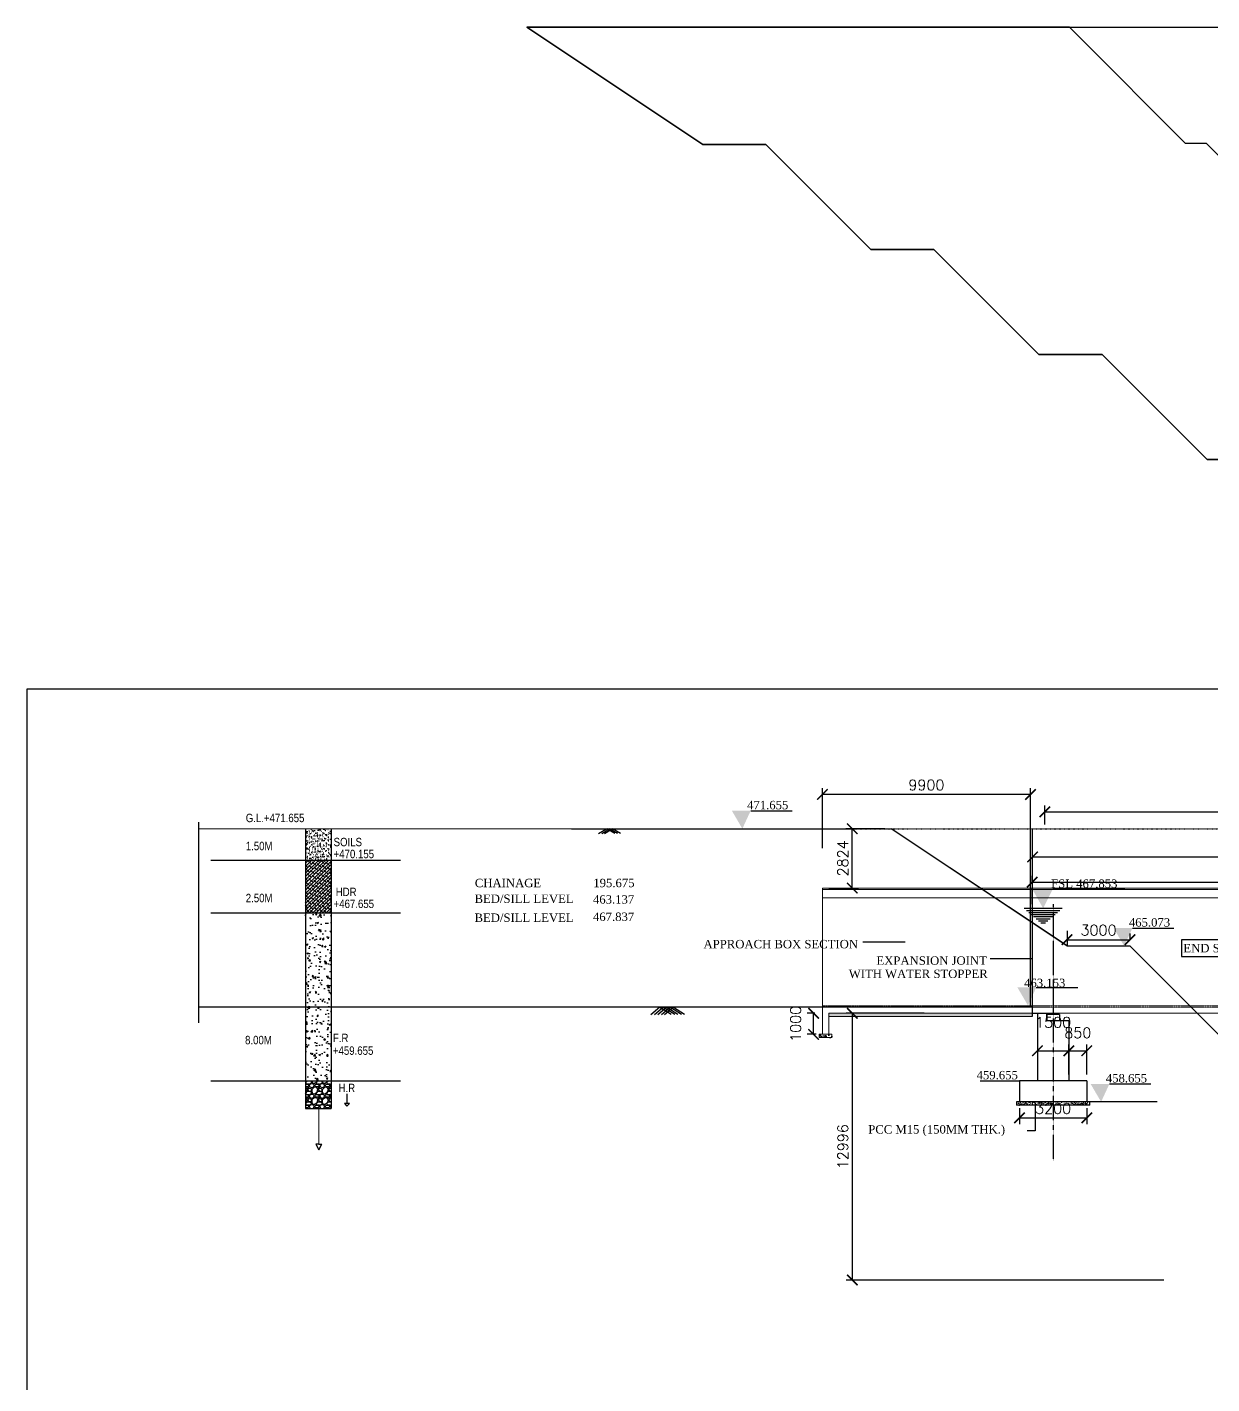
# Model space of a CAD drawing. Header units: inches. Extents: x -400915 to 515323, y 79868 to 577806.
# Drawn here: x -21365 to 35018, y 298895 to 363466 of the extents above; entities that cross this region are included whole.
import ezdxf

# ---------------------------------------------------------------- set-up
doc = ezdxf.new("R2010")
doc.units = ezdxf.units.IN
doc.header["$LTSCALE"] = 0.315
doc.header["$MEASUREMENT"] = 0
for name, pattern in [('ACAD_ISO03W100', [30, 12, -18]), ('CENTER', [50.8, 31.75, -6.35, 6.35, -6.35]), ('HIDDEN', [9.525, 6.35, -3.175])]:
    doc.linetypes.add(name, pattern=pattern)
doc.layers.get('0').update_dxf_attribs({"color": 9})
for name, color, linetype in [('CL', 5, 'CENTER'), ('exg canal', 253, 'Continuous'), ('NEW GROUND PROFILE', 6, 'Continuous'), ('rec', 7, 'Continuous'), ('stru', 2, 'Continuous')]:
    doc.layers.add(name, color=color, linetype=linetype)
for name, color, linetype, lineweight in [('crass barrier', 1, 'Continuous', 20), ('DIM', 1, 'Continuous', 20), ('RFC', 4, 'Continuous', 40), ('STRUC', 2, 'Continuous', 20)]:
    doc.layers.add(name, color=color, linetype=linetype, lineweight=lineweight)
doc.styles.add('arn', font='ARIALN.TTF')
doc.styles.add('ROMANS', font='ROMANS')
doc.styles.get("Standard").update_dxf_attribs({"font": 'romantic.ttf'})
doc.linetypes.add('ZIGZAG', pattern='A,0.00254,-5.08,[131,ltypeshp.shx,S=5.08,R=0,X=-5.08,Y=0],-10.16,[131,ltypeshp.shx,S=5.08,R=180,X=5.08,Y=0],-5.08', length=20.32254)
doc.dimstyles.new('75', dxfattribs={"dimscale": 0, "dimtxt": 2.5, "dimasz": 2.5, "dimexe": 1.5, "dimexo": 1.5, "dimgap": 1, "dimtad": 1, "dimdec": 0, "dimzin": 0, "dimdsep": 46, "dimtxsty": 'ROMANS', "dimblk": 'ARCHTICK', "dimcen": -0.75, "dimclrd": 1, "dimclre": 1, "dimclrt": 3, "dimadec": 0, "dimazin": 0, "dimtfac": 1, "dimtdec": 0, "dimtofl": 0, "dimtmove": 0, "dimatfit": 3, "dimfxl": 1, "dimtolj": 1, "dimtzin": 0, "dimarcsym": 0})
doc.dimstyles.new('kri', dxfattribs={"dimtxt": 150, "dimasz": 125, "dimexe": 0.18, "dimexo": 0.0625, "dimgap": 0.09, "dimtad": 1, "dimdec": 0, "dimrnd": 1, "dimzin": 0, "dimdsep": 46, "dimtxsty": 'Standard', "dimblk": 'OBLIQUE', "dimcen": 0.09, "dimclrd": 1, "dimclre": 5, "dimclrt": 3, "dimadec": 0, "dimazin": 0, "dimtfac": 1, "dimtdec": 0, "dimtofl": 0, "dimtmove": 2, "dimatfit": 3, "dimfxl": 1, "dimtolj": 1, "dimtzin": 0, "dimarcsym": 0})

# ---------------------------------------------------------------- blocks, each defined once
blk = doc.blocks.new('_ArchTick')
at = {"layer": 'crass barrier', "color": 0, "const_width": 0.15}
blk.add_lwpolyline([(-0.5, -0.5), (0.5, 0.5)], dxfattribs=at)
blk = doc.blocks.new('*D78')
at = {"layer": 'Defpoints', "color": 0, "linetype": 'Continuous', "transparency": 16777216}
for p in [(54234, 326119), (54234, 325647), (27072, 325217)]:
    blk.add_point(p, dxfattribs=at)
at = {"layer": 'STRUC', "color": 1, "linetype": 'Continuous', "lineweight": -2, "transparency": 16777216}
for p, q in [((27072, 325517), (27072, 326419)), ((27072, 326119), (54234, 326119)), ((54234, 325947), (54234, 326419))]:
    blk.add_line(p, q, dxfattribs=at)
at = {"layer": 'STRUC', "color": 1, "linetype": 'Continuous', "lineweight": -2, "transparency": 16777216, "xscale": 500, "yscale": 500, "zscale": 500, "rotation": 180}
blk.add_blockref('_ArchTick', (27072, 326119), dxfattribs=at)
at = {"layer": 'STRUC', "color": 1, "linetype": 'Continuous', "lineweight": -2, "transparency": 16777216, "xscale": 500, "yscale": 500, "zscale": 500}
blk.add_blockref('_ArchTick', (54234, 326119), dxfattribs=at)
at = {"layer": 'STRUC', "color": 3, "linetype": 'Continuous', "transparency": 16777216, "insert": (40653, 326569), "char_height": 500, "attachment_point": 5, "style": 'ROMANS'}
blk.add_mtext('\\A1;27162', dxfattribs=at)
blk = doc.blocks.new('*D81')
at = {"layer": 'Defpoints', "color": 0, "linetype": 'Continuous', "transparency": 16777216}
for p in [(49984, 323972), (26484, 323129), (49984, 323129)]:
    blk.add_point(p, dxfattribs=at)
at = {"layer": 'STRUC', "color": 1, "linetype": 'Continuous', "lineweight": -2, "transparency": 16777216}
for p, q in [((26484, 323429), (26484, 324272)), ((49984, 323429), (49984, 324272)), ((26484, 323972), (49984, 323972))]:
    blk.add_line(p, q, dxfattribs=at)
at = {"layer": 'STRUC', "color": 1, "linetype": 'Continuous', "lineweight": -2, "transparency": 16777216, "xscale": 500, "yscale": 500, "zscale": 500, "rotation": 180}
blk.add_blockref('_ArchTick', (26484, 323972), dxfattribs=at)
at = {"layer": 'STRUC', "color": 1, "linetype": 'Continuous', "lineweight": -2, "transparency": 16777216, "xscale": 500, "yscale": 500, "zscale": 500}
blk.add_blockref('_ArchTick', (49984, 323972), dxfattribs=at)
at = {"layer": 'STRUC', "color": 3, "linetype": 'Continuous', "transparency": 16777216, "insert": (38234, 324422), "char_height": 500, "attachment_point": 5, "style": 'ROMANS'}
blk.add_mtext('\\A1;23500', dxfattribs=at)
blk = doc.blocks.new('*D103')
at = {"layer": 'Defpoints', "color": 0, "linetype": 'Continuous', "transparency": 16777216}
for p in [(21624, 316530), (17906, 303834), (33036, 303834)]:
    blk.add_point(p, dxfattribs=at)
at = {"layer": 'STRUC', "color": 1, "linetype": 'Continuous', "lineweight": -2, "transparency": 16777216}
for p, q in [((21324, 316530), (17606, 316530)), ((17906, 316530), (17906, 303834)), ((32736, 303834), (17606, 303834))]:
    blk.add_line(p, q, dxfattribs=at)
at = {"layer": 'STRUC', "color": 1, "linetype": 'Continuous', "lineweight": -2, "transparency": 16777216, "xscale": 500, "yscale": 500, "zscale": 500}
for p, rotation in [((17906, 316530), 90), ((17906, 303834), 270)]:
    blk.add_blockref('_ArchTick', p, dxfattribs=dict(at, rotation=rotation))
at = {"layer": 'STRUC', "color": 3, "linetype": 'Continuous', "transparency": 16777216, "insert": (17456, 310182), "char_height": 500, "attachment_point": 5, "rotation": 90, "style": 'ROMANS'}
blk.add_mtext('\\A1;12996', dxfattribs=at)
blk = doc.blocks.new('_Oblique')
at = {"color": 0, "linetype": 'ByBlock', "lineweight": -2}
blk.add_line((-0.5, -0.5), (0.5, 0.5), dxfattribs=at)
blk = doc.blocks.new('*D111')
at = {"layer": 'Defpoints', "color": 0, "linetype": 'Continuous', "transparency": 16777216}
for p in [(26464, 322430), (50004, 322768), (50004, 322430)]:
    blk.add_point(p, dxfattribs=at)
at = {"layer": 'STRUC', "color": 1, "linetype": 'Continuous', "lineweight": -2, "transparency": 16777216}
for p, q in [((26464, 322730), (26464, 323068)), ((50004, 322730), (50004, 323068)), ((26464, 322768), (50004, 322768))]:
    blk.add_line(p, q, dxfattribs=at)
at = {"layer": 'STRUC', "color": 1, "linetype": 'Continuous', "lineweight": -2, "transparency": 16777216, "xscale": 500, "yscale": 500, "zscale": 500, "rotation": 180}
blk.add_blockref('_ArchTick', (26464, 322768), dxfattribs=at)
at = {"layer": 'STRUC', "color": 1, "linetype": 'Continuous', "lineweight": -2, "transparency": 16777216, "xscale": 500, "yscale": 500, "zscale": 500}
blk.add_blockref('_ArchTick', (50004, 322768), dxfattribs=at)
at = {"layer": 'STRUC', "color": 3, "linetype": 'Continuous', "transparency": 16777216, "insert": (54027, 323101), "char_height": 500, "attachment_point": 5, "style": 'ROMANS'}
blk.add_mtext('\\A1;EXPANSION JOINT \\PWITH WATER STOPER', dxfattribs=at)
blk = doc.blocks.new('*D91')
at = {"layer": 'Defpoints', "color": 0, "linetype": 'Continuous', "transparency": 16777216}
for p in [(28124, 320754), (31124, 320034), (31124, 319734)]:
    blk.add_point(p, dxfattribs=at)
at = {"layer": 'STRUC', "color": 1, "linetype": 'Continuous', "lineweight": -2, "transparency": 16777216}
for p, q in [((28124, 320454), (28124, 319734)), ((31124, 320034), (31124, 320334)), ((28124, 320034), (31124, 320034))]:
    blk.add_line(p, q, dxfattribs=at)
at = {"layer": 'STRUC', "color": 1, "linetype": 'Continuous', "lineweight": -2, "transparency": 16777216, "xscale": 500, "yscale": 500, "zscale": 500, "rotation": 180}
blk.add_blockref('_ArchTick', (28124, 320034), dxfattribs=at)
at = {"layer": 'STRUC', "color": 1, "linetype": 'Continuous', "lineweight": -2, "transparency": 16777216, "xscale": 500, "yscale": 500, "zscale": 500}
blk.add_blockref('_ArchTick', (31124, 320034), dxfattribs=at)
at = {"layer": 'STRUC', "color": 3, "linetype": 'Continuous', "transparency": 16777216, "insert": (29624, 320484), "char_height": 500, "attachment_point": 5, "style": 'ROMANS'}
blk.add_mtext('\\A1;3000', dxfattribs=at)
blk = doc.blocks.new('*D107')
at = {"layer": 'Defpoints', "color": 0, "linetype": 'Continuous', "transparency": 16777216}
for p in [(16061, 316530), (16423, 316530), (16484, 315530)]:
    blk.add_point(p, dxfattribs=at)
at = {"layer": 'STRUC', "color": 1, "linetype": 'Continuous', "lineweight": -2, "transparency": 16777216}
for p, q in [((16123, 316530), (15761, 316530)), ((16061, 315530), (16061, 316530)), ((16184, 315530), (15761, 315530))]:
    blk.add_line(p, q, dxfattribs=at)
at = {"layer": 'STRUC', "color": 1, "linetype": 'Continuous', "lineweight": -2, "transparency": 16777216, "xscale": 500, "yscale": 500, "zscale": 500}
for p, rotation in [((16061, 316530), 90), ((16061, 315530), 270)]:
    blk.add_blockref('_ArchTick', p, dxfattribs=dict(at, rotation=rotation))
at = {"layer": 'STRUC', "color": 3, "linetype": 'Continuous', "transparency": 16777216, "insert": (15211, 316030), "char_height": 500, "attachment_point": 5, "rotation": 90, "style": 'ROMANS'}
blk.add_mtext('\\A1;1000', dxfattribs=at)
blk = doc.blocks.new('*D114')
at = {"layer": 'Defpoints', "color": 0, "linetype": 'Continuous', "transparency": 16777216}
for p in [(17902, 325316), (19751, 325316), (16484, 322492)]:
    blk.add_point(p, dxfattribs=at)
at = {"layer": 'STRUC', "color": 1, "linetype": 'Continuous', "lineweight": -2, "transparency": 16777216}
for p, q in [((19451, 325316), (17602, 325316)), ((17902, 322492), (17902, 325316)), ((16784, 322492), (18202, 322492))]:
    blk.add_line(p, q, dxfattribs=at)
at = {"layer": 'STRUC', "color": 1, "linetype": 'Continuous', "lineweight": -2, "transparency": 16777216, "xscale": 500, "yscale": 500, "zscale": 500}
for p, rotation in [((17902, 325316), 90), ((17902, 322492), 270)]:
    blk.add_blockref('_ArchTick', p, dxfattribs=dict(at, rotation=rotation))
at = {"layer": 'STRUC', "color": 3, "linetype": 'Continuous', "transparency": 16777216, "insert": (17452, 323904), "char_height": 500, "attachment_point": 5, "rotation": 90, "style": 'ROMANS'}
blk.add_mtext('\\A1;2824', dxfattribs=at)
blk = doc.blocks.new('*D152')
at = {"layer": 'Defpoints', "color": 0, "linetype": 'Continuous', "transparency": 16777216}
for p in [(16484, 326947), (16484, 324089), (26384, 316530)]:
    blk.add_point(p, dxfattribs=at)
at = {"layer": 'STRUC', "color": 1, "linetype": 'Continuous', "lineweight": -2, "transparency": 16777216}
for p, q in [((16484, 324389), (16484, 327247)), ((26384, 326947), (16484, 326947)), ((26384, 316830), (26384, 327247))]:
    blk.add_line(p, q, dxfattribs=at)
at = {"layer": 'STRUC', "color": 1, "linetype": 'Continuous', "lineweight": -2, "transparency": 16777216, "xscale": 500, "yscale": 500, "zscale": 500, "rotation": 180}
blk.add_blockref('_ArchTick', (16484, 326947), dxfattribs=at)
at = {"layer": 'STRUC', "color": 1, "linetype": 'Continuous', "lineweight": -2, "transparency": 16777216, "xscale": 500, "yscale": 500, "zscale": 500}
blk.add_blockref('_ArchTick', (26384, 326947), dxfattribs=at)
at = {"layer": 'STRUC', "color": 3, "linetype": 'Continuous', "transparency": 16777216, "insert": (21434, 327397), "char_height": 500, "attachment_point": 5, "style": 'ROMANS'}
blk.add_mtext('\\A1;9900', dxfattribs=at)
blk = doc.blocks.new('*D158')
at = {"layer": 'Defpoints', "color": 0, "linetype": 'Continuous', "transparency": 16777216}
for p in [(25864, 312316), (29064, 312316), (29064, 311553)]:
    blk.add_point(p, dxfattribs=at)
at = {"layer": 'STRUC', "color": 1, "linetype": 'Continuous', "lineweight": -2, "transparency": 16777216}
for p, q in [((25864, 312016), (25864, 311253)), ((29064, 312016), (29064, 311253)), ((25864, 311553), (29064, 311553))]:
    blk.add_line(p, q, dxfattribs=at)
at = {"layer": 'STRUC', "color": 1, "linetype": 'Continuous', "lineweight": -2, "transparency": 16777216, "xscale": 500, "yscale": 500, "zscale": 500, "rotation": 180}
blk.add_blockref('_ArchTick', (25864, 311553), dxfattribs=at)
at = {"layer": 'STRUC', "color": 1, "linetype": 'Continuous', "lineweight": -2, "transparency": 16777216, "xscale": 500, "yscale": 500, "zscale": 500}
blk.add_blockref('_ArchTick', (29064, 311553), dxfattribs=at)
at = {"layer": 'STRUC', "color": 3, "linetype": 'Continuous', "transparency": 16777216, "insert": (27464, 312003), "char_height": 500, "attachment_point": 5, "style": 'ROMANS'}
blk.add_mtext('\\A1;3200', dxfattribs=at)
blk = doc.blocks.new('*D159')
at = {"layer": 'Defpoints', "color": 0, "linetype": 'Continuous', "transparency": 16777216}
for p in [(26714, 314922), (28214, 314748), (28214, 314748)]:
    blk.add_point(p, dxfattribs=at)
at = {"layer": 'STRUC', "color": 1, "linetype": 'Continuous', "lineweight": -2, "transparency": 16777216}
for p, q in [((26714, 314748), (28214, 314748)), ((26714, 314622), (26714, 314448))]:
    blk.add_line(p, q, dxfattribs=at)
at = {"layer": 'STRUC', "color": 1, "linetype": 'Continuous', "lineweight": -2, "transparency": 16777216, "xscale": 500, "yscale": 500, "zscale": 500, "rotation": 180}
blk.add_blockref('_ArchTick', (26714, 314748), dxfattribs=at)
at = {"layer": 'STRUC', "color": 1, "linetype": 'Continuous', "lineweight": -2, "transparency": 16777216, "xscale": 500, "yscale": 500, "zscale": 500}
blk.add_blockref('_ArchTick', (28214, 314748), dxfattribs=at)
at = {"layer": 'STRUC', "color": 3, "linetype": 'Continuous', "transparency": 16777216, "insert": (27464, 316098), "char_height": 500, "attachment_point": 5, "style": 'ROMANS'}
blk.add_mtext('\\A1;1500', dxfattribs=at)
blk = doc.blocks.new('*D160')
at = {"layer": 'Defpoints', "color": 0, "linetype": 'Continuous', "transparency": 16777216}
for p in [(29064, 314748), (28214, 313316), (29064, 313316)]:
    blk.add_point(p, dxfattribs=at)
at = {"layer": 'STRUC', "color": 1, "linetype": 'Continuous', "lineweight": -2, "transparency": 16777216}
for p, q in [((28214, 313616), (28214, 315048)), ((28214, 314748), (29064, 314748)), ((29064, 313616), (29064, 315048))]:
    blk.add_line(p, q, dxfattribs=at)
at = {"layer": 'STRUC', "color": 1, "linetype": 'Continuous', "lineweight": -2, "transparency": 16777216, "xscale": 500, "yscale": 500, "zscale": 500, "rotation": 180}
blk.add_blockref('_ArchTick', (28214, 314748), dxfattribs=at)
at = {"layer": 'STRUC', "color": 1, "linetype": 'Continuous', "lineweight": -2, "transparency": 16777216, "xscale": 500, "yscale": 500, "zscale": 500}
blk.add_blockref('_ArchTick', (29064, 314748), dxfattribs=at)
at = {"layer": 'STRUC', "color": 3, "linetype": 'Continuous', "transparency": 16777216, "insert": (28639, 315598), "char_height": 500, "attachment_point": 5, "style": 'ROMANS'}
blk.add_mtext('\\A1;850', dxfattribs=at)

msp = doc.modelspace()

# ---------------------------------------------------------------- hatches: boundary and pattern name
at = {"layer": 'rec', "ltscale": 0.5}
h = msp.add_hatch(dxfattribs=at)
h.set_pattern_fill('AR-SAND', color=256, scale=100, style=0)
h.set_pattern_definition([(37.5, (-155324.15, 96591.52), (-6.29934, 192.68238), [0, -152, 0, -170, 0, -162.5]), (7.5, (-155324.15, 96591.52), (176.97767, 282.2146), [0, -82, 0, -137, 0, -52.5]), (327.5, (-155447.15, 96591.52), (311.41419, 0.56591), [0, -50, 0, -180, 0, -235]), (317.5, (-155447.15, 96591.52), (300.61266, 87.76756), [0, -25, 0, -118, 0, -135])])
h.paths.add_polyline_path([(-8112, 325316.2), (-8112, 323816.2), (-6895.4, 323816.2), (-6895.4, 325316.2)])
h = msp.add_hatch(dxfattribs=at)
h.set_pattern_fill('ANSI38', color=256, scale=900, style=0)
h.set_pattern_definition([(45, (-155324.15, 96591.52), (-79.549513, 79.549513), []), (135, (-155324.15, 96591.52), (-238.64854, 79.549513), [281.25, -168.75])])
h.paths.add_polyline_path([(-6895.4, 323816.2), (-8112, 323816.2), (-8112, 321316.2), (-6895.4, 321316.2)])
h = msp.add_hatch(dxfattribs=at)
h.set_pattern_fill('AR-CONC', color=256, scale=100, style=0)
h.set_pattern_definition([(50, (-155324.15, 96591.5), (717.2602, -62.7521), [75, -825]), (355, (-155324.15, 96591.5), (-138.7513, 752.1921), [60, -660]), (100.4514, (-155264.4, 96586.3), (578.5094, 689.4395), [63.7402, -701.1421]), (46.1842, (-155324.15, 96791.5), (1067.241, -165.519), [112.5, -1237.5]), (96.6356, (-155235.2, 96777.7), (934.6627, 974.118), [95.6103, -1051.713]), (351.1842, (-155324.2, 96791.5), (934.662, 974.1186), [90, -990]), (21, (-155224.15, 96741.5), (596.907, -402.6189), [75, -825]), (326, (-155224.15, 96741.5), (243.3153, 725.15), [60, -660]), (71.4514, (-155174.4, 96707.97), (840.2226, 322.5305), [63.7402, -701.1421]), (37.5, (-155324.15, 96591.52), (12.15986, 332.89385), [0, -652, 0, -670, 0, -662.5]), (7.5, (-155324.15, 96591.5), (263.06954, 394.4117), [0, -382, 0, -637, 0, -252.5]), (327.5, (-155547.15, 96591.52), (533.82244, -22.55487), [0, -250, 0, -780, 0, -1035]), (317.5, (-155647.15, 96591.5), (583.1862, 100.105), [0, -325, 0, -518, 0, -735])])
h.paths.add_polyline_path([(-8112, 313316.2), (-6895.4, 313316.2), (-6895.4, 321316.2), (-8112, 321316.2)])
h = msp.add_hatch(dxfattribs=at)
h.set_pattern_fill('AR-CONC', color=256, scale=50, style=0)
h.set_pattern_definition([(50, (15688.96, 2758.6), (358.6301, -31.37607), [37.5, -412.5]), (355, (15688.96, 2758.6), (-69.37567, 376.09607), [30, -330]), (100.4514, (15718.85, 2755.97), (289.2547, 344.71977), [31.8701, -350.57106]), (46.1842, (15688.96, 2858.6), (533.6205, -82.7595), [56.25, -618.75]), (96.6356, (15733.43, 2851.7), (467.33135, 487.0589), [47.8051, -525.8565]), (351.1842, (15688.96, 2858.6), (467.331, 487.0593), [45, -495]), (21, (15738.96, 2833.6), (298.45353, -201.30945), [37.5, -412.5]), (326, (15738.96, 2833.6), (121.65767, 362.57502), [30, -330]), (71.4514, (15763.83, 2816.8), (420.1113, 161.26525), [31.8701, -350.57106]), (37.5, (15688.96, 2758.59), (6.07993, 166.446927), [0, -326, 0, -335, 0, -331.25]), (7.5, (15688.96, 2758.59), (131.53477, 197.20586), [0, -191, 0, -318.5, 0, -126.25]), (327.5, (15577.46, 2758.59), (266.91122, -11.277436), [0, -125, 0, -390, 0, -517.5]), (317.5, (15527.46, 2758.59), (291.59308, 50.05249), [0, -162.5, 0, -259, 0, -367.5])])
h.paths.add_polyline_path([(26464.3, 316530.2), (16784.3, 316530.2), (16784.3, 316380.2), (26464.3, 316380.2)])
h = msp.add_hatch(dxfattribs=at)
h.set_pattern_fill('AR-CONC', color=256, scale=50, style=0)
h.set_pattern_definition([(50, (18891.96, 2758.6), (358.6301, -31.37607), [37.5, -412.5]), (355, (18891.96, 2758.6), (-69.37567, 376.09607), [30, -330]), (100.4514, (18921.85, 2755.97), (289.2547, 344.71977), [31.8701, -350.57106]), (46.1842, (18891.96, 2858.6), (533.6205, -82.7595), [56.25, -618.75]), (96.6356, (18936.43, 2851.7), (467.33135, 487.0589), [47.8051, -525.8565]), (351.1842, (18891.96, 2858.6), (467.331, 487.0593), [45, -495]), (21, (18941.96, 2833.6), (298.45353, -201.30945), [37.5, -412.5]), (326, (18941.96, 2833.6), (121.65767, 362.57502), [30, -330]), (71.4514, (18966.83, 2816.8), (420.1113, 161.26525), [31.8701, -350.57106]), (37.5, (18891.96, 2758.59), (6.07993, 166.446927), [0, -326, 0, -335, 0, -331.25]), (7.5, (18891.96, 2758.59), (131.53477, 197.20586), [0, -191, 0, -318.5, 0, -126.25]), (327.5, (18780.46, 2758.59), (266.91122, -11.277436), [0, -125, 0, -390, 0, -517.5]), (317.5, (18730.46, 2758.59), (291.59308, 50.05249), [0, -162.5, 0, -259, 0, -367.5])])
h.paths.add_polyline_path([(16934.3, 315530.2), (16334.3, 315530.2), (16334.3, 315380.2), (16934.3, 315380.2)])
h = msp.add_hatch(dxfattribs=at)
h.set_pattern_fill('GRAVEL', color=256, scale=500, style=0)
h.set_pattern_definition([(228.0128, (-154964.152, 97091.517), (-3999.999116, -4500.000671), [67.268, -6659.544]), (184.9697, (-155009.152, 97041.517), (6000.0005258, 499.9956535), [115.434, -11427.9625]), (132.5104, (-155124.152, 97031.517), (4999.995359, -5500.004337), [81.394, -8058.016]), (267.2737, (-155319.152, 96906.517), (499.9980089, 10000.0001475), [105.119, -10406.779]), (292.8337, (-155324.152, 96801.517), (-2500.0049527, 5999.998206), [103.0775, -10204.6865]), (357.2737, (-155284.152, 96706.517), (-10000.0001475, 499.9980089), [105.119, -10406.779]), (37.6942, (-155179.152, 96701.517), (-6500.0036728, -4999.9952026), [139.0145, -13762.4245]), (72.2553, (-155069.152, 96786.517), (3500.0053814, 10999.9981156), [131.244, -12993.1605]), (121.4296, (-155029.152, 96911.517), (-4000.004117, 6499.9975182), [105.475, -10442.0365]), (175.2364, (-155084.15, 97001.517), (5500.000473, -499.9957663), [120.416, -5900.3815]), (222.3974, (-155204.152, 97011.517), (-6000.0036755, -5499.996041), [155.724, -15416.6875]), (138.8141, (-154824.15, 96901.517), (-3500.001473, 2999.998657), [53.1505, -5261.922]), (171.4692, (-154864.152, 96936.517), (6499.9991424, -1000.003955), [101.1185, -10010.7555]), (225, (-154964.15, 96951.5), (-6e-14, -500.00015), [70.7105, -636.396]), (203.1986, (-154999.15, 97011.52), (2499.999865, 1000.000663), [38.079, -3769.8075]), (291.8014, (-155034.15, 96996.52), (-499.999955, 1500.000137), [53.8515, -2638.731]), (30.9638, (-155014.15, 96946.52), (1499.99901, 1000.001242), [87.4645, -2828.0115]), (161.5651, (-154939.15, 96991.52), (1000.00022, -499.9992), [63.2455, -1517.8935]), (16.3895, (-155324.152, 96996.517), (5000.0010992, 1499.996355), [88.6, -8771.4225]), (70.3462, (-155239.152, 97021.517), (-1999.9976237, -5500.001068), [74.3305, -7358.704]), (293.1986, (-154939.15, 97091.52), (-1000.000663, 2499.999865), [76.1575, -3731.729]), (343.6105, (-154909.152, 97021.517), (-5000.0010992, 1499.996355), [88.6, -8771.4225]), (339.444, (-155324.15, 96686.517), (-2500.000922, 999.997998), [85.44, -4186.562]), (294.7751, (-155244.152, 96656.517), (-2499.9960946, 5500.001711), [71.589, -7087.3215]), (66.8014, (-154934.15, 96591.52), (1000.000663, 2499.999865), [76.1575, -3731.729]), (17.354, (-154904.152, 96661.517), (-6500.0010095, -1999.997251), [83.8155, -8297.712]), (69.444, (-155179.15, 96591.517), (-999.997998, -2500.000922), [42.72, -4229.282]), (101.3099, (-154964.15, 96591.52), (-499.998816, 2000.000376), [25.495, -2524.0145]), (165.9638, (-154969.15, 96616.52), (1500.000273, -499.99903), [103.0775, -1958.475]), (186.009, (-155069.152, 96641.517), (4999.9998755, 499.9996587), [95.525, -9456.9615]), (303.6901, (-155014.15, 96901.52), (-500.00067, 999.99978), [72.111, -1730.6645]), (353.1572, (-154974.152, 96841.517), (8499.9996827, -1000.003999), [125.897, -12463.7815]), (60.9454, (-154849.15, 96826.517), (-2000.000014, -3500.000192), [51.478, -5096.337]), (90, (-154824.15, 96871.5), (-500, 500), [30, -470]), (120.2564, (-155079.152, 96656.517), (1999.9974434, -3500.001228), [69.462, -6876.76]), (48.0128, (-155114.152, 96716.517), (3999.999116, 4500.000671), [134.536, -6592.276]), (0, (-155024.15, 96816.5), (500, 500), [130, -370]), (325.3048, (-154894.152, 96816.517), (-4999.9971295, 3500.0043048), [79.057, -7826.637]), (254.0546, (-154829.15, 96771.52), (-499.999945, -2000.000063), [72.801, -3567.254]), (207.646, (-154849.152, 96701.517), (-9499.9979036, -5000.0038566), [118.5325, -11734.737]), (175.4261, (-154954.152, 96646.517), (-6500.0002792, 499.9974006), [125.3995, -12414.537])])
h.paths.add_polyline_path([(-6895.4, 313316.2), (-8112, 313316.2), (-8112, 312007.3), (-6895.4, 312007.3)])
h = msp.add_hatch(dxfattribs=at)
h.set_pattern_fill('AR-CONC', color=6, scale=30, style=0)
h.set_pattern_definition([(50, (12668.96, 894.65), (215.17805, -18.82564), [22.5, -247.5]), (355, (12668.96, 894.65), (-41.6254, 225.65764), [18, -198]), (100.4514, (12686.9, 893.08), (173.55281, 206.83186), [19.12206, -210.34263]), (46.1842, (12668.96, 954.65), (320.17231, -49.6557), [33.75, -371.25]), (96.6356, (12695.64, 950.5), (280.3988, 292.23536), [28.6831, -315.5139]), (351.1842, (12668.96, 954.65), (280.3986, 292.23558), [27, -297]), (21, (12698.96, 939.65), (179.07212, -120.78567), [22.5, -247.5]), (326, (12698.96, 939.65), (72.9946, 217.54501), [18, -198]), (71.4514, (12713.89, 929.58), (252.06679, 96.75915), [19.12206, -210.34263]), (37.5, (12668.96, 894.65), (3.647957, 99.868156), [0, -195.6, 0, -201, 0, -198.75]), (7.5, (12668.96, 894.65), (78.92086, 118.323514), [0, -114.6, 0, -191.1, 0, -75.75]), (327.5, (12602.06, 894.65), (160.14673, -6.766462), [0, -75, 0, -234, 0, -310.5]), (317.5, (12572.06, 894.65), (174.95585, 30.031495), [0, -97.5, 0, -155.4, 0, -220.5])])
h.paths.add_polyline_path([(27464.3, 312316.2), (25814.3, 312316.2), (25814.3, 312166.2), (27464.3, 312166.2)])
h.paths.add_polyline_path([(29114.3, 312316.2), (27464.3, 312316.2), (27464.3, 312166.2), (29114.3, 312166.2)])

# ---------------------------------------------------------------- linework, layer by layer
at = {"color": 8, "linetype": 'ZIGZAG', "ltscale": 0.5}
msp.add_line((-13200.2, 316081.7), (-13200.2, 325625.2), dxfattribs=at)
for p, q in [((26484.3, 321730.2), (26484.3, 325316.2)), ((26464.3, 321730.2), (26464.3, 322492.2)), ((27451.2, 322447.3), (30871.6, 322447.3))]:
    msp.add_line(p, q)
at = {"ltscale": 0.5}
msp.add_line((29564.3, 312316.2), (29483.1, 312316.2), dxfattribs=at)
at = {"layer": 'CL'}
for p, q in [((27464.3, 321730.2), (27464.3, 316530.2)), ((27464.3, 320173.9), (27464.3, 309528.2))]:
    msp.add_line(p, q, dxfattribs=at)
at = {"layer": 'CL', "linetype": 'ByBlock'}
for p, q in [((26082.6, 321530.2), (27893.5, 321530.2)), ((26195.7, 321430.2), (27780.3, 321430.2)), ((26308.9, 321330.2), (27667.2, 321330.2)), ((26422.1, 321230.2), (27554, 321230.2)), ((26535.3, 321130.2), (27440.8, 321130.2)), ((26648.5, 321030.2), (27327.6, 321030.2)), ((26761.7, 320930.2), (27214.4, 320930.2)), ((26874.9, 320830.2), (27101.2, 320830.2))]:
    msp.add_line(p, q, dxfattribs=at)
at = {"layer": 'DIM'}
for points in [[(13068.9, 326172.4), (12172.2, 326174.5), (12674.1, 325316.4)], [(27451.2, 322447.3), (26465.8, 322449.6), (26988, 321530.2)], [(31239.7, 320590.4), (30343, 320592.5), (30844.8, 319734.4)], [(26659.4, 317763), (25762.7, 317765.1), (26264.6, 316907)], [(30142, 313171.4), (29245.3, 313173.5), (29747.2, 312315.4)]]:
    msp.add_solid(points, dxfattribs=at)
at = {"layer": 'exg canal', "linetype": 'ACAD_ISO03W100', "ltscale": 0.5}
msp.add_line((5817.3, 325316.2), (39925.5, 325316.2), dxfattribs=at)
at = {"layer": 'NEW GROUND PROFILE', "ltscale": 0.5}
for p, q in [((-8112, 325316.2), (-8112, 312007.3)), ((-6895.4, 325316.2), (-6895.4, 312007.3)), ((4543.1, 325316.2), (13573.1, 325316.2)), ((-12627, 323816.2), (-3597, 323816.2)), ((-12627, 321316.2), (-3597, 321316.2)), ((-12627, 313316.2), (-3597, 313316.2)), ((-8112, 312007.3), (-6895.4, 312007.3))]:
    msp.add_line(p, q, dxfattribs=at)
at = {"layer": 'rec', "ltscale": 0.5}
for p, q in [((2416.5, 363465.7), (97322.5, 363465.7)), ((5834.7, 325094.6), (6208.5, 325313.8)), ((5981, 325094.6), (6354.8, 325313.8)), ((6111, 325094.6), (6484.8, 325313.8)), ((6598.6, 325094.6), (6224.8, 325313.8)), ((6728.6, 325094.6), (6354.8, 325313.8)), ((6874.8, 325094.6), (6501.1, 325313.8)), ((12228.3, 325316.2), (18077.6, 325316.2)), ((18281.3, 325316.2), (18281.3, 325316.2)), ((28123.7, 319734.2), (19750.7, 325316.2)), ((26464.3, 316530.2), (26464.3, 316380.2)), ((-6145.9, 312692.8), (-6145.9, 312242.2)), ((-6028.2, 312242.2), (-6263.3, 312242.2)), ((-6263.3, 312242.2), (-6145.9, 312104.2)), ((-6145.9, 312104.2), (-6028.2, 312242.2)), ((32415.5, 312315.4), (29276.7, 312315.4)), ((-7485.8, 310303.2), (-7627.3, 310303.2)), ((-7627.3, 310303.2), (-7485.8, 310033.9)), ((-7485.8, 310303.2), (-7336.9, 310303.2)), ((-7485.8, 310033.9), (-7336.9, 310303.2))]:
    msp.add_line(p, q, dxfattribs=at)
for points in [[(42369.5, 338303.7), (37789.5, 342883.7), (34789.5, 342883.7), (29789.5, 347883.7), (26789.5, 347883.7), (21789.5, 352883.7), (18789.5, 352883.7), (13789.5, 357883.7), (10789.5, 357883.7), (2416.5, 363465.7), (2416.5, 363465.7)], [(2416.5, 363465.7), (10789.5, 357883.7), (13789.5, 357883.7), (18789.5, 352883.7), (21789.5, 352883.7), (26789.5, 347883.7), (29789.5, 347883.7), (34789.5, 342883.7), (37789.5, 342883.7), (42369.5, 338303.7), (47676.3, 338303.7), (46519.5, 342930.7), (45519.5, 342930.7), (44269.5, 347930.7), (43269.5, 347930.7), (40769.5, 352930.7), (39769.5, 352930.7), (34769.5, 357930.7), (33769.5, 357930.7), (28700.5, 362999.7), (28237.1, 363465.7), (2416.5, 363465.7)], [(49869.5, 338070.7), (47734.5, 338070.7), (46519.5, 342930.7), (45519.5, 342930.7), (44269.5, 347930.7), (43269.5, 347930.7), (40769.5, 352930.7), (39769.5, 352930.7), (34769.5, 357930.7), (33769.5, 357930.7), (28700.5, 362999.7), (28700.5, 362999.7)]]:
    msp.add_lwpolyline(points, dxfattribs=at)
for points in [[(-21365, 331974.8), (142023.4, 331974.8), (142023.4, 240004.4), (-21365, 240004.4)], [(33577.6, 319231.4), (36884.4, 319231.4), (36884.4, 320023.6), (33577.6, 320023.6)]]:
    msp.add_lwpolyline(points, close=True, dxfattribs=at)
at = {"layer": 'rec', "ltscale": 0.5, "const_width": 50}
for points in [[(61734.3, 300154.2), (54234.3, 300154.2), (49654.3, 304734.2), (48454.3, 304734.2), (43454.3, 309734.2), (42254.3, 309734.2), (37254.3, 314734.2), (36123.7, 314734.2), (31123.7, 319734.2), (28123.7, 319734.2), (19750.7, 325316.2), (-13200.2, 325316.2)], [(-7485.8, 312007.3), (-7485.8, 310303.2)]]:
    msp.add_lwpolyline(points, dxfattribs=at)
at = {"layer": 'rec', "ltscale": 0.5}
for points in [[(-6145.9, 312104.2), (-6263.3, 312242.2), (-6028.2, 312242.2), (-6145.9, 312104.2)], [(-7485.8, 310033.9), (-7627.3, 310303.2), (-7336.9, 310303.2), (-7485.8, 310033.9)]]:
    msp.add_solid(points, dxfattribs=at)
at = {"layer": 'RFC', "lineweight": 15}
for p, q in [((16484.3, 322492.2), (26464.3, 322492.2)), ((16484.3, 315530.2), (16484.3, 322492.2)), ((16484.3, 322430.2), (26464.3, 322430.2)), ((26464.3, 316380.2), (26464.3, 322492.2)), ((26484.3, 322492.2), (96984.3, 322492.2)), ((26484.3, 322430.2), (49964.3, 322430.2)), ((16484.3, 322030.2), (26464.3, 322030.2)), ((16484.3, 321730.2), (16484.3, 315530.2)), ((26484.3, 322030.2), (49964.3, 322030.2)), ((26484.3, 321730.2), (26484.3, 316530.2)), ((16784.3, 316530.2), (26464.3, 316530.2)), ((16784.3, 315530.2), (16784.3, 316530.2)), ((26464.3, 316530.2), (16784.3, 316530.2)), ((26484.3, 316530.2), (49964.3, 316530.2)), ((26464.3, 316380.2), (16784.3, 316380.2)), ((16334.3, 315380.2), (16334.3, 315530.2)), ((16934.3, 315530.2), (16334.3, 315530.2)), ((16934.3, 315380.2), (16334.3, 315380.2)), ((16934.3, 315380.2), (16934.3, 315530.2))]:
    msp.add_line(p, q, dxfattribs=at)
at = {"layer": 'RFC', "linetype": 'HIDDEN', "lineweight": 15}
for p, q in [((16484.3, 316880.2), (26464.3, 316880.2)), ((16484.3, 316830.2), (26464.3, 316830.2)), ((26484.3, 316880.2), (73464.3, 316880.2)), ((26484.3, 316830.2), (73464.3, 316830.2))]:
    msp.add_line(p, q, dxfattribs=at)
at = {"layer": 'stru'}
for p, q in [((13068.9, 326172.4), (15043.4, 326172.4)), ((31239.7, 320590.4), (33214.2, 320590.4)), ((26659.4, 317763), (28633.9, 317763)), ((26464.3, 316830.2), (-13200.2, 316830.2)), ((27164.3, 316528.6), (26484.3, 316528.6)), ((26714.3, 316528.6), (26714.3, 313316.2)), ((27164.3, 316180.1), (27164.3, 316528.6)), ((27164.3, 316480.1), (27164.3, 316180.1)), ((27764.3, 316480.1), (27164.3, 316480.1)), ((27264.3, 316530.1), (27264.3, 316480.1)), ((27664.3, 316530.1), (27664.3, 316480.1)), ((27764.3, 316480.1), (27764.3, 316180.1)), ((28214.3, 316180.1), (27164.3, 316180.1)), ((28214.3, 316180.1), (28214.3, 313316.2)), ((23992.1, 313320.1), (25866.6, 313320.1)), ((29064.3, 313316.2), (25864.3, 313316.2)), ((25864.3, 313316.2), (25864.3, 312316.2)), ((29064.3, 313316.2), (29064.3, 312316.2)), ((30142, 313171.4), (32116.6, 313171.4)), ((29064.3, 312316.2), (25864.3, 312316.2)), ((31089.7, 312316.2), (29064.3, 312316.2))]:
    msp.add_line(p, q, dxfattribs=at)
at = {"layer": 'stru', "color": 3}
for p, q in [((8749.2, 316830.2), (8324.3, 316452.1)), ((8922.5, 316830.2), (8497.6, 316452.1)), ((9075.1, 316830.2), (8650.2, 316452.1)), ((8749.2, 316830.2), (9282.2, 316485.6)), ((9248.5, 316830.2), (8823.6, 316452.1)), ((8922.5, 316830.2), (9455.5, 316485.6)), ((9392.3, 316830.2), (8967.4, 316452.1)), ((9075.1, 316830.2), (9608.1, 316485.6)), ((9248.5, 316830.2), (9781.5, 316485.6)), ((9392.3, 316830.2), (9925.4, 316485.6))]:
    msp.add_line(p, q, dxfattribs=at)
at = {"layer": 'stru', "color": 1}
for p, q in [((29214.3, 312316.2), (25714.3, 312316.2)), ((25714.3, 312316.2), (25714.3, 312166.2)), ((29214.3, 312166.2), (25714.3, 312166.2)), ((29214.3, 312166.2), (29214.3, 312316.2))]:
    msp.add_line(p, q, dxfattribs=at)

# ---------------------------------------------------------------- texts
at = {"layer": 'stru'}
for s, p in [('471.655', (12898.3, 326241.2)), ('CHAINAGE', (-56.9, 322533.5)), ('195.675', (5579, 322533.5)), ('FSL 467.853', (27368.1, 322500.8)), ('BED/SILL LEVEL', (-72.3, 321783.7)), ('463.137', (5563.6, 321752.4)), ('BED/SILL LEVEL', (-72.3, 320882.2)), ('467.837', (5563.6, 320926)), ('465.073', (31069, 320659.2)), ('APPROACH BOX SECTION', (10824.5, 319624.1)), ('END SPAN', (33662, 319432.3)), ('EXPANSION JOINT ', (19055.4, 318839.9)), ('WITH WATER STOPPER', (17739, 318209.8)), ('463.153', (26082.9, 317777)), ('459.655', (23821.5, 313389)), ('458.655', (29971.4, 313240.2)), ('PCC M15 (150MM THK.)', (18664.6, 310807.2))]:
    msp.add_text(s, height=400, dxfattribs=at).set_placement(p)
at = {"layer": 'stru', "style": 'arn'}
for s, p in [('G.L.+471.655', (-10960, 325628.6)), ('SOILS', (-6779.2, 324481.7)), ('1.50M', (-10960, 324291.8)), ('+470.155', (-6779.2, 323913.8)), ('2.50M', (-10960, 321818.6)), ('HDR', (-6678.9, 322109.1)), ('+467.655', (-6779.2, 321540.9)), ('8.00M', (-10993.3, 315057.3)), ('F.R', (-6812.6, 315157.6)), ('+459.655', (-6812.6, 314556)), ('H.R', (-6544.7, 312778.7))]:
    msp.add_text(s, height=400, dxfattribs=at).set_placement(p)

# ---------------------------------------------------------------- dimensions: what is measured, and where the dimension line sits
at = {"layer": 'STRUC', "linetype": 'Continuous'}
for base, p1, p2, angle, picture, middle in [((16484.3, 326946.8), (26384.3, 316530.2), (16484.3, 324089.5), 180, '*D152', (21434.3, 327396.8)), ((17902.3, 325316.2), (16484.3, 322492.2), (19750.7, 325316.2), 90, '*D114', (17452.3, 323904.2)), ((16061.2, 316530.2), (16484.3, 315530.2), (16422.6, 316530.2), 90, '*D107', (15211.2, 316030.2))]:
    dim = msp.add_linear_dim(base=base, p1=p1, p2=p2, angle=angle, dimstyle='75', override={"dimscale": 200, "dimtmove": 2}, dxfattribs=at)
    dim.commit()
    dim.dimension.update_dxf_attribs({"geometry": picture, "text_midpoint": middle})
for base, p1, p2, picture, middle in [((54234.3, 326118.5), (27072.3, 325217.5), (54234.3, 325647.5), '*D78', (40653.3, 326568.5)), ((49984.3, 323972.1), (26484.3, 323128.7), (49984.3, 323128.7), '*D81', (38234.3, 324422.1)), ((31123.7, 320034.2), (28123.7, 320753.5), (31123.7, 319734.2), '*D91', (29623.7, 320484.2)), ((28214.3, 314748.1), (26714.3, 314922.4), (28214.3, 314748.1), '*D159', (27464.3, 316098.1)), ((29064.3, 314748.1), (28214.3, 313316.2), (29064.3, 313316.2), '*D160', (28639.3, 315598.1)), ((29064.3, 311553), (25864.3, 312316.2), (29064.3, 312316.2), '*D158', (27464.3, 312003))]:
    dim = msp.add_linear_dim(base=base, p1=p1, p2=p2, dimstyle='75', override={"dimscale": 200, "dimtmove": 2}, dxfattribs=at)
    dim.commit()
    dim.dimension.update_dxf_attribs({"geometry": picture, "text_midpoint": middle})
dim = msp.add_linear_dim(base=(50004.3, 322767.5), p1=(26464.3, 322430.2), p2=(50004.3, 322430.2), text='EXPANSION JOINT \\PWITH WATER STOPER', dimstyle='75', override={"dimscale": 200, "dimtmove": 2}, dxfattribs=at)
dim.commit()
dim.dimension.update_dxf_attribs({"geometry": '*D111', "text_midpoint": (54027, 323101.2), "dimtype": 160})
dim = msp.add_linear_dim(base=(17905.5, 303834.2), p1=(21624.3, 316530.2), p2=(33036, 303834.2), angle=90, text='12996', dimstyle='75', override={"dimscale": 200, "dimtmove": 2}, dxfattribs=at)
dim.commit()
dim.dimension.update_dxf_attribs({"geometry": '*D103', "text_midpoint": (17455.5, 310182.2)})

# ---------------------------------------------------------------- leaders
at = {"layer": 'rec', "ltscale": 0.5}
for points in [[(20424.8, 319914.4), (18408.1, 319914.4)], [(26484.3, 319130.2), (24467.5, 319130.2)], [(26600.8, 312266.9), (26600.8, 310944), (26230.8, 310944)]]:
    msp.add_leader(points, dimstyle='kri', override={"dimgap": 0.09, "dimtad": 0}, dxfattribs=at)

doc.saveas('drawing.dxf')
